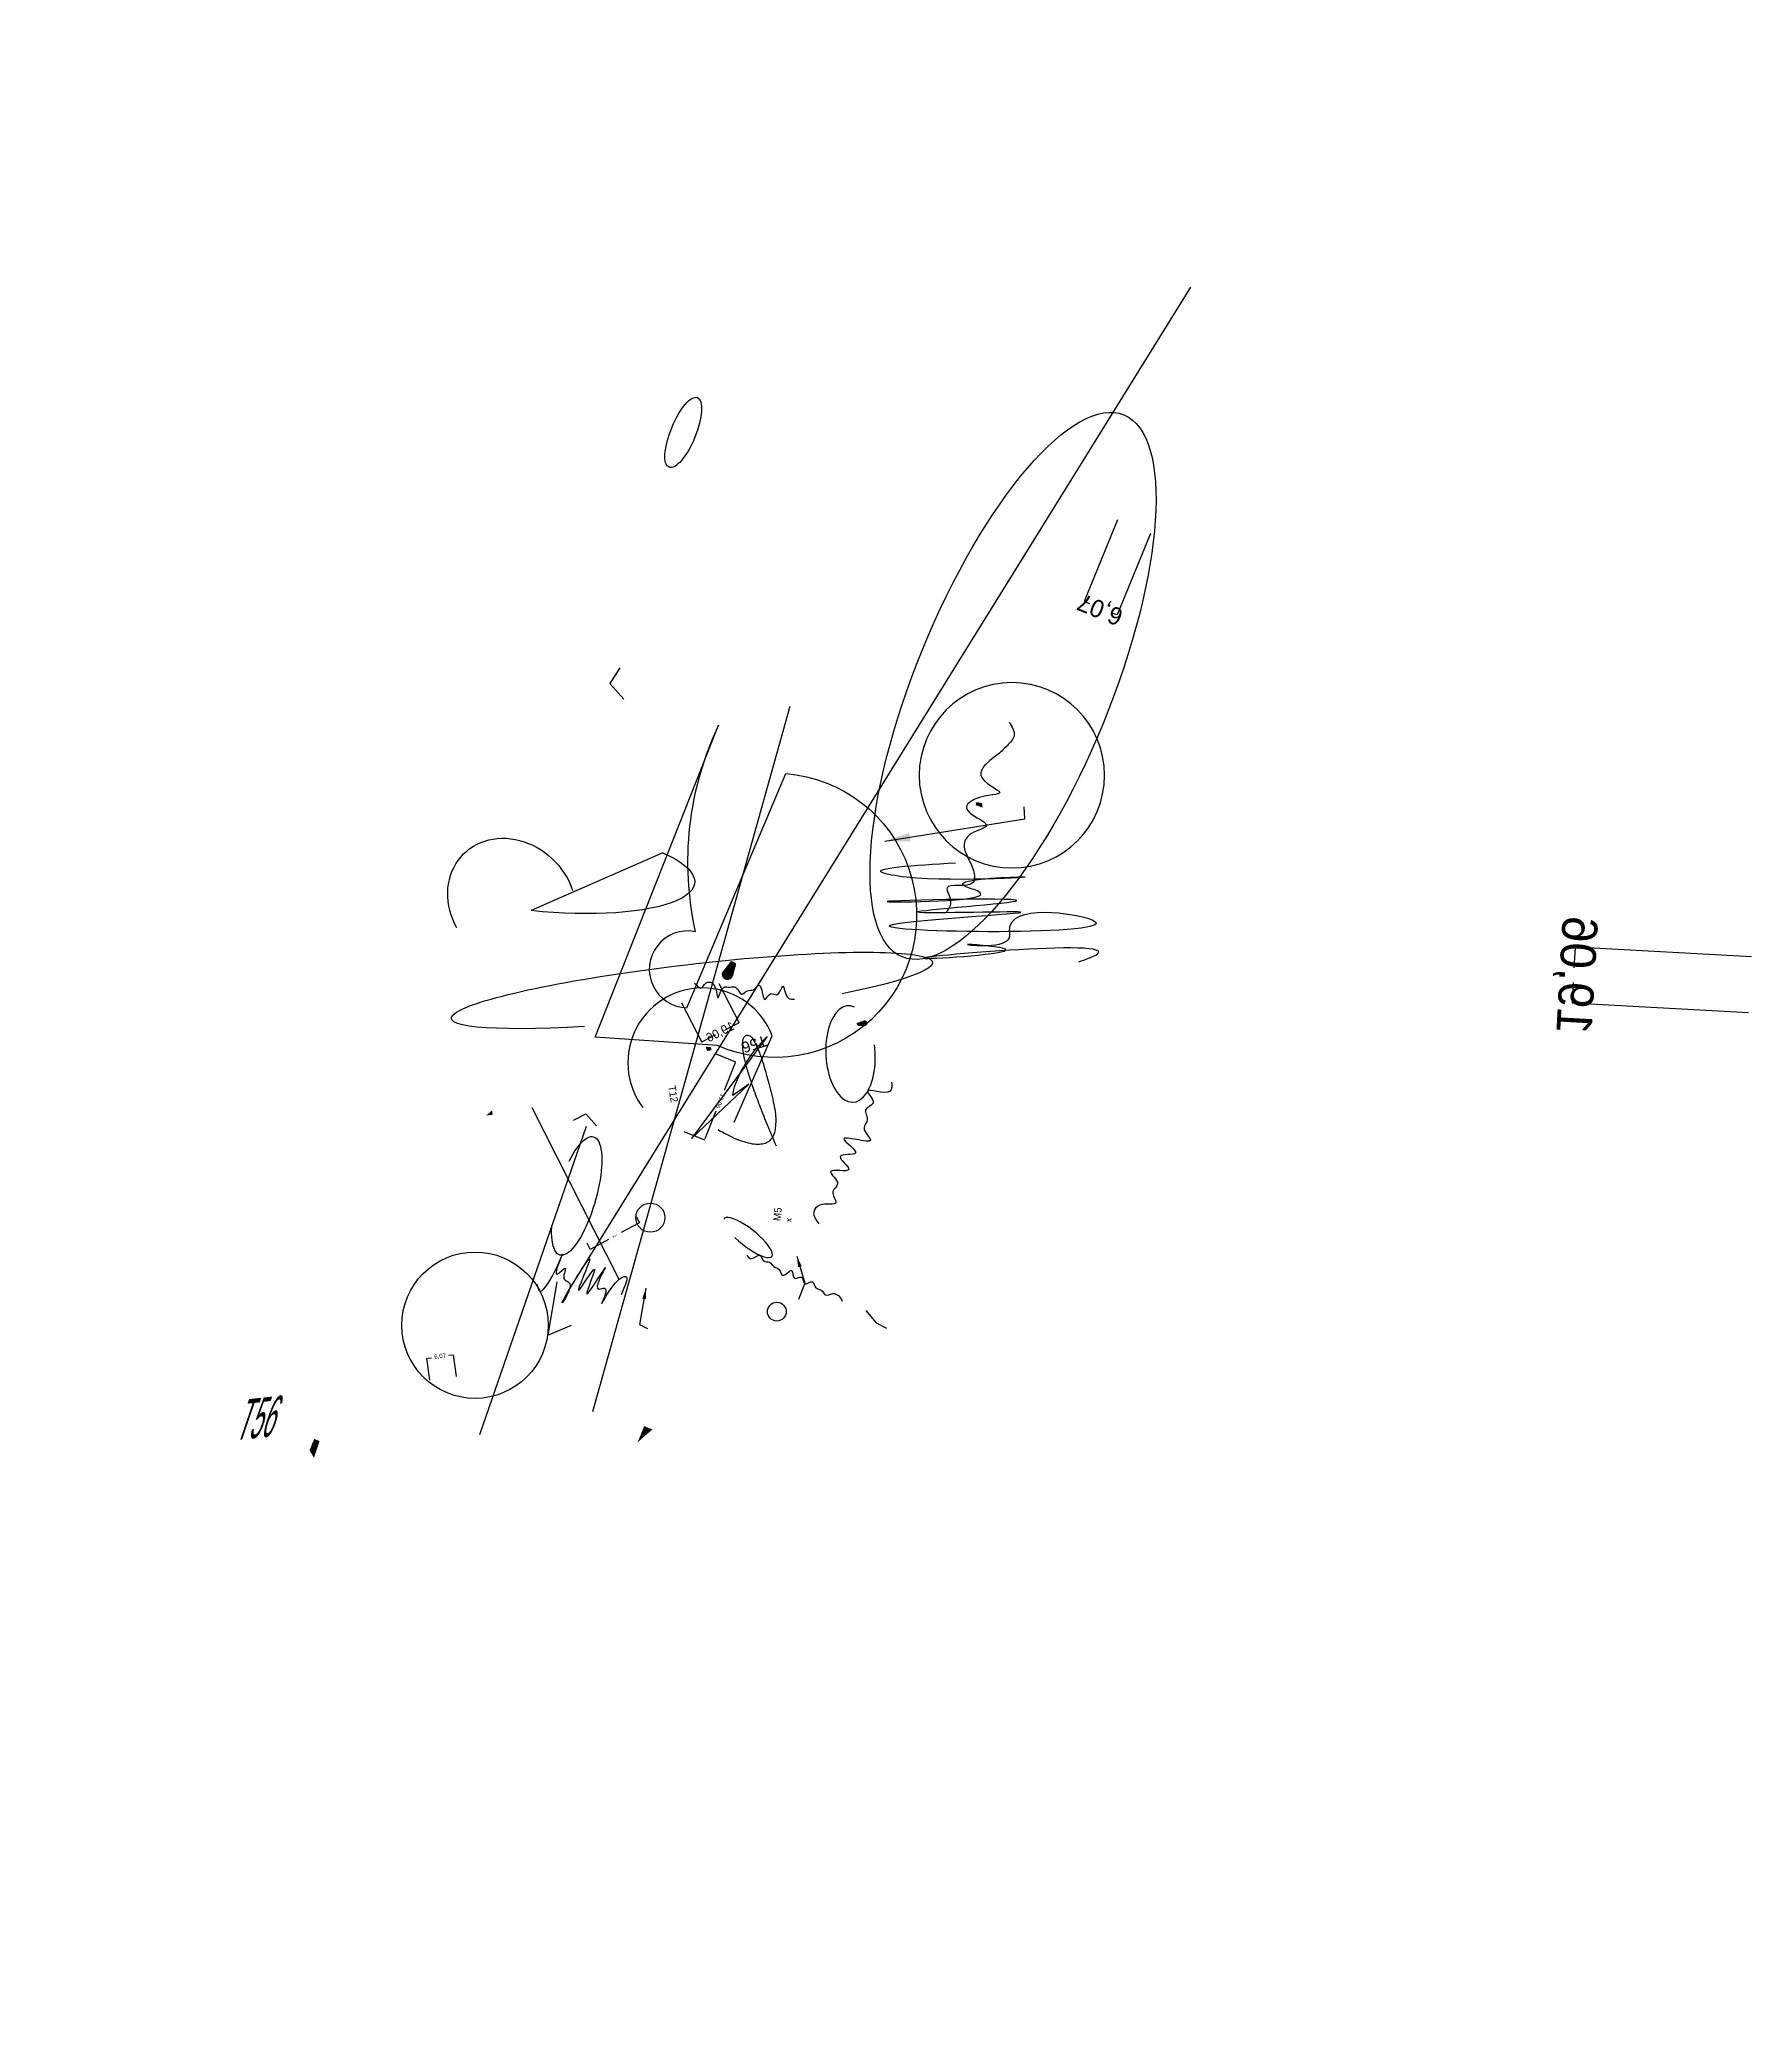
# Model space of a CAD drawing. Header units: millimetres. Extents: x -230 to 352, y -310 to 363.
import ezdxf

# ---------------------------------------------------------------- set-up
doc = ezdxf.new("R2010")
doc.units = ezdxf.units.MM
doc.dimstyles.get("Standard").update_dxf_attribs({"dimtxt": 2.5, "dimasz": 2.5, "dimexe": 1.25, "dimexo": 0.625, "dimtad": 1, "dimcen": 2.5, "dimazin": 3, "dimtfac": 1, "dimtmove": 0, "dimatfit": 3})

# ---------------------------------------------------------------- blocks, each defined once
blk = doc.blocks.new('_CLOSEDFILLED')
at = {"color": 0, "linetype": 'BYBLOCK'}
blk.add_solid([(-1, 0.16), (0, 0), (-1, -0.16)], dxfattribs=at)
blk = doc.blocks.new('*D1')
for p, q in [((-7.878, -29.932), (-7.878, -24.932)), ((-7.628, -24.932), (-0.851, -24.932)), ((4.149, -24.932), (10.927, -24.932)), ((11.177, -29.932), (11.177, -24.932))]:
    blk.add_line(p, q)
at = {"layer": 'Defpoints'}
for p in [(-7.878, -24.932), (-7.878, -29.932), (11.177, -29.932)]:
    blk.add_point(p, dxfattribs=at)
at = {"xscale": 0.25, "yscale": 0.25, "rotation": 180}
blk.add_blockref('_CLOSEDFILLED', (-7.878, -24.932), dxfattribs=at)
at = {"xscale": 0.25, "yscale": 0.25}
blk.add_blockref('_CLOSEDFILLED', (11.177, -24.932), dxfattribs=at)
at = {"insert": (1.649, -24.932), "char_height": 1, "attachment_point": 5}
blk.add_mtext('19,06', dxfattribs=at)
blk = doc.blocks.new('*D2')
for p, q in [((-41.44, -32.32), (-41.44, -27.32)), ((-41.19, -27.32), (-40.4, -27.32)), ((-36.4, -27.32), (-35.62, -27.32)), ((-35.37, -32.32), (-35.37, -27.32))]:
    blk.add_line(p, q)
at = {"layer": 'Defpoints'}
for p in [(-41.44, -27.32), (-41.44, -32.32), (-35.37, -32.32)]:
    blk.add_point(p, dxfattribs=at)
at = {"xscale": 0.25, "yscale": 0.25, "rotation": 180}
blk.add_blockref('_CLOSEDFILLED', (-41.44, -27.32), dxfattribs=at)
at = {"xscale": 0.25, "yscale": 0.25}
blk.add_blockref('_CLOSEDFILLED', (-35.37, -27.32), dxfattribs=at)
at = {"insert": (-38.4, -27.32), "char_height": 1, "attachment_point": 5}
blk.add_mtext('6,07', dxfattribs=at)
blk = doc.blocks.new('B0', base_point=(3.657, -1.449))
blk.add_ellipse((-19.187, -1.378), major_axis=(-9.937, -4.613), ratio=0.510508, start_param=-0.269835, end_param=4.876706)
blk.add_spline([(-16.733, 9.621), (-14.733, 10.112), (-12.733, 5.35), (-10.733, 7.508), (-8.733, 6.498), (-6.733, 7.71), (-4.733, 7.713), (-2.733, 10.063), (-0.733, 4.339), (1.267, 8.044), (3.267, 5.095), (5.267, 7.96), (7.267, 4.345), (9.267, 6.86), (11.267, 6.494), (13.267, 8.031), (15.267, 4.874), (17.267, 4.197), (19.267, 6.286)], degree=3)
dim = blk.add_linear_dim(base=(-7.8782, -24.9322), p1=(-7.8782, -29.9322), p2=(11.1771, -29.9322), dimstyle='Standard')
dim.commit()
dim.dimension.update_dxf_attribs({"geometry": '*D1', "text_midpoint": (1.6494, -24.9322)})
blk.add_leader([(27.928, 4.318), (32.928, 8.318), (36.928, 8.318)], dimstyle='Standard')
blk = doc.blocks.new('B1', base_point=(3.688, -3.793))
blk.add_hatch(color=7).paths.add_polyline_path([(-20.665, 25.418), (-19.165, 25.418), (-19.165, 26.418)])
blk.add_line((-31.882, -46.113), (1.544, 19.951, 0.458))
blk.add_lwpolyline([(4.242, -15.488), (-10.083, 25.781)])
blk.add_polyline3d([(-1.183, 21.711, 0), (1.817, 22.711, 2), (3.817, 19.711, -1)])
for centre, radius in [((-29.595, -21.361), 16.609), ((38.663, -27.591), 2.135)]:
    blk.add_circle(centre, radius)
at = {"extrusion": (0, 0, -1)}
blk.add_solid([(-31.996, 33.173), (-30.996, 33.173), (-31.996, 33.873), (-30.796, 34.173)], dxfattribs=at)
at = {"xscale": 0.5, "yscale": -2, "rotation": 324.92874634104453}
blk.add_blockref('B0', (6.656, -1.858), dxfattribs=at)
blk.add_text('T56', height=2.5, rotation=190.24119).set_placement((44.451, 34.958))
dim = blk.add_linear_dim(base=(-41.437, -27.323), p1=(-41.437, -32.323), p2=(-35.369, -32.323), dimstyle='Standard')
dim.commit()
dim.dimension.update_dxf_attribs({"geometry": '*D2', "text_midpoint": (-38.403, -27.323)})
blk = doc.blocks.new('B2', base_point=(-2.8, -4.07))
h = blk.add_hatch(color=7)
edge = h.paths.add_edge_path()
edge.add_line((9.58, -9.21), (11.58, -9.21))
edge.add_arc((11.58, -8.21), 1, -90, 90)
edge.add_ellipse((9.58, -8.21), major_axis=(0, 1), ratio=0.309642, start_angle=90, end_angle=270)
at = {"extrusion": (-0.819997, 0.134966, 0.241435)}
blk.add_lwpolyline([(-6.71, -24.3), (-28.07, 18.41, -0.648239)], format="xyb", close=True, dxfattribs=at)
blk.add_lwpolyline([(5.99, -1.06, -1.095047), (18.86, -2.99), (-23.96, -9.11, 1.182099), (23.77, -9.65), (27.68, 10.83), (-29.02, 4.05, -0.16776)], format="xyb", close=True)
blk.add_polyline3d([(-34.16, 22.76, 0), (-31.16, 23.76, 2), (-29.16, 20.76, -1)])
blk.add_circle((-33.45, -46.39), 15.77)
blk.add_ellipse((9.22, 30.33), major_axis=(6.23, -9.95), ratio=0.867009, start_param=-4.422525, end_param=5.198293)
blk.add_spline([(-42.11, -43.62), (-40.11, -45.04), (-38.11, -44.33), (-36.11, -43.05), (-34.11, -41.61), (-32.11, -41.3), (-30.11, -45.18), (-28.11, -41.56), (-26.11, -40.36), (-24.11, -44.4), (-22.11, -42.27), (-20.11, -41.5), (-18.11, -42.61), (-16.11, -44.21), (-14.11, -44.65), (-12.11, -40.6), (-10.11, -41.76), (-8.11, -41.53)], degree=3)
at = {"extrusion": (-0.721099, 0.083156, 0.85384)}
blk.add_solid([(44.57, -29.58), (45.57, -29.58), (44.57, -28.88), (45.77, -28.58)], dxfattribs=at)
at = {"xscale": -1, "yscale": 3, "rotation": 277.4943907364326}
blk.add_blockref('B1', (-0.3, -2.84), dxfattribs=at)

msp = doc.modelspace()

# ---------------------------------------------------------------- hatches: boundary and pattern name
at = {"extrusion": (0.01, 0.005, 1)}
h = msp.add_hatch(color=7, dxfattribs=at)
edge = h.paths.add_edge_path()
edge.add_line((48.36, 26.83), (50.36, 26.83))
edge.add_arc((50.36, 27.83), 1, -90, 90)
edge.add_ellipse((48.36, 27.83), major_axis=(0, 1), ratio=0.691076, start_angle=90, end_angle=270)

# ---------------------------------------------------------------- linework, layer by layer
msp.add_lwpolyline([(6.01, -5.85), (18.97, 23.5, 1.147229), (-25.13, -0.87)], format="xyb", dxfattribs=at)
at = {"extrusion": (-0.928684, 0.633788, 0.330426)}
msp.add_lwpolyline([(14.31, -2.15), (-11.96, 18.11), (-5.77, 9.99, -0.494761), (-29, 3.92)], format="xyb", close=True, dxfattribs=at)
msp.add_circle((-22.53, -38.37), 4.94)
at = {"start_tangent": (1, -0.767939), "end_tangent": (1, -0.129624)}
msp.add_spline([(-7.5, 41.45), (-5.5, 39.74), (-3.5, 41.5), (-1.5, 41.51), (0.5, 36.5), (2.5, 39.99), (4.5, 40.09), (6.5, 40), (8.5, 37.65), (10.5, 38.87), (12.5, 39.14), (14.5, 40.71), (16.5, 35.92), (18.5, 37.86), (20.5, 37.5), (22.5, 40.36), (24.5, 36.31), (26.5, 35.98)], degree=3, dxfattribs=at)
msp.add_open_spline([(20.35, -14.03), (6.01, 19.39), (13.09, 27.11), (24.91, -22.34), (0.49, -8.53)], degree=2)

# ---------------------------------------------------------------- block references
for name, p, xscale, yscale, rotation in [('B2', (3.04, 74.42), 2, -2, 255.25972722618022), ('B1', (-36.3, -42.11), 1.5, 1.5, 7.784806292132216), ('B0', (32.76, -14.47), 1.5, 1.5, 248.21727996589377), ('B0', (30.82, -55.95), -1, 0.5, 151.69887262078774)]:
    msp.add_blockref(name, p, dxfattribs=dict(xscale=xscale, yscale=yscale, rotation=rotation))

# ---------------------------------------------------------------- texts
msp.add_text('T12', height=2.5, rotation=279.32986).set_placement((-16.47, 6.38))
at = {"insert": (19.3, -39.41), "char_height": 2.5, "attachment_point": 1, "rotation": 85.22557}
msp.add_mtext('M5\\P{\\H2;x}', dxfattribs=at)

doc.saveas('drawing.dxf')
